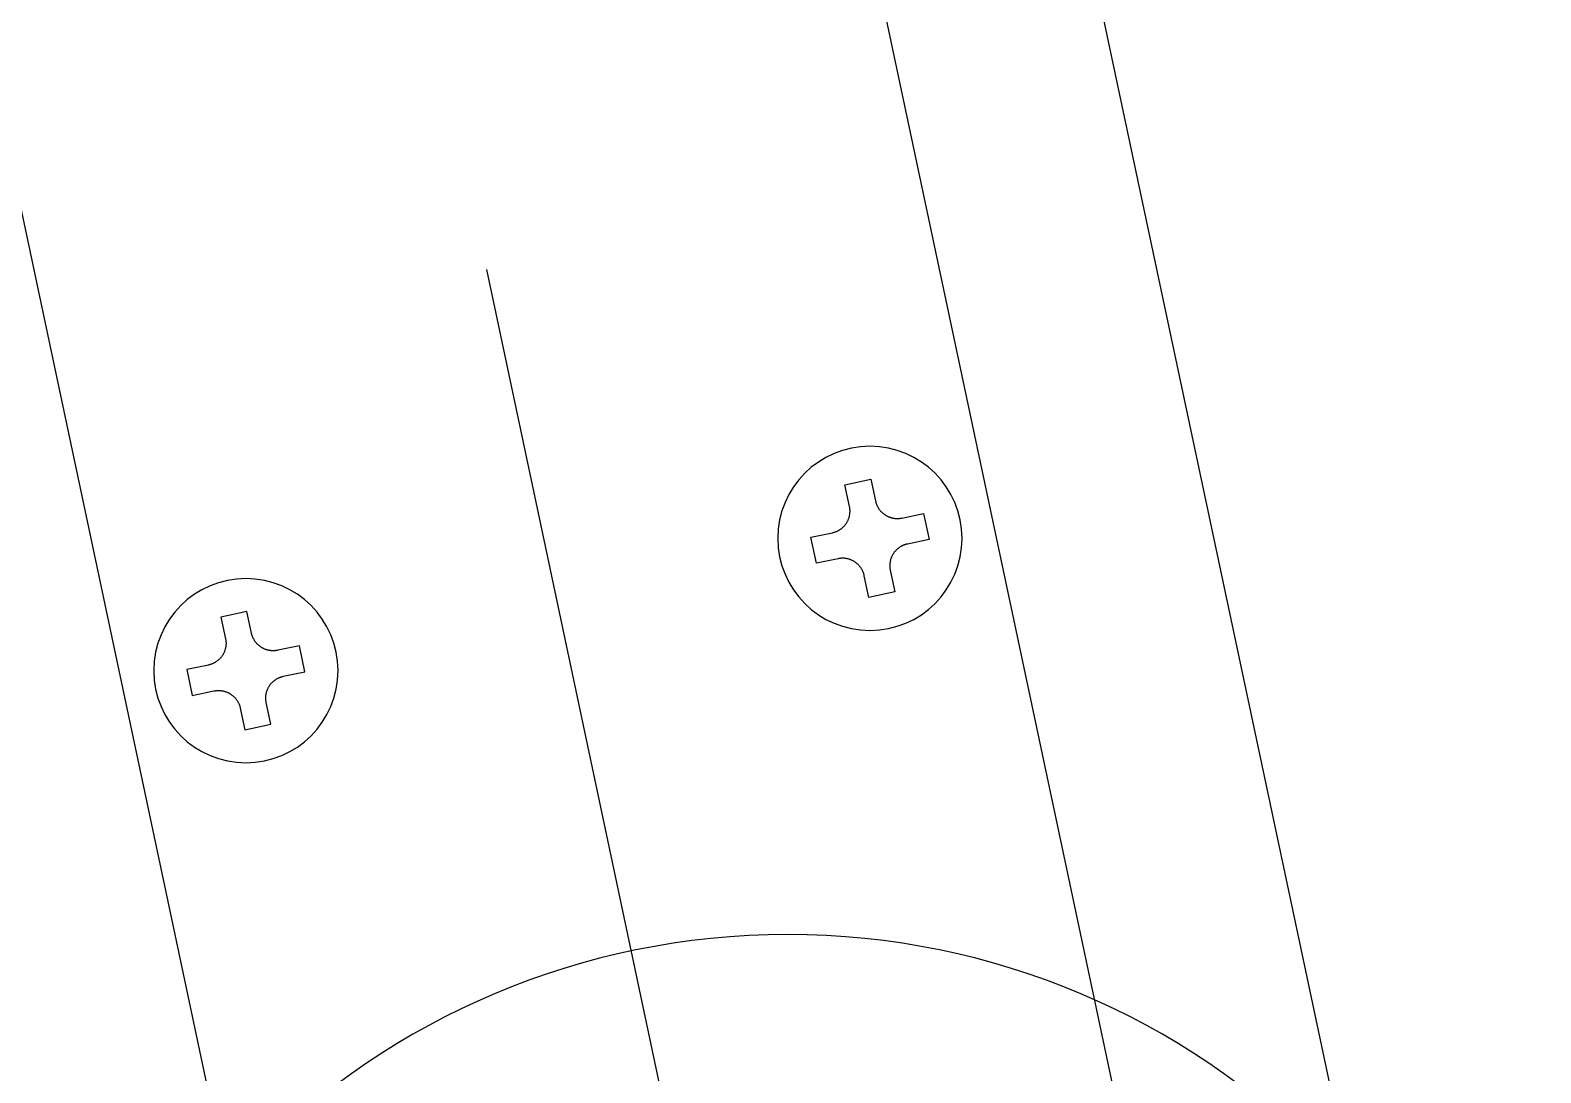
# Model space of a CAD drawing. Header units: millimetres. Extents: x 1755271 to 1764314, y -179109 to -173084.
# Drawn here: x 1757299.2 to 1757384.4, y -177415.5 to -177356.6 of the extents above; entities that cross this region are included whole.
import ezdxf

# ---------------------------------------------------------------- set-up
doc = ezdxf.new("R2010")
doc.units = ezdxf.units.MM
doc.header["$LTSCALE"] = 3
doc.layers.add('_1-1_L-CL', color=3, linetype='Continuous')

# ---------------------------------------------------------------- blocks, each defined once
blk = doc.blocks.new('tc02')
at = {"color": 4}
blk.add_line((-18602.46, 32824.251), (-18602.46, 32699.284), dxfattribs=at)
blk.add_circle((-18602.46, 32781.117), 42.5, dxfattribs=at)
at = {"layer": '_1-1_L-CL', "color": 4, "linetype": 'Continuous'}
for p, q in [((-18565.46, 32787.617), (-18565.46, 32677.617)), ((-18627.46, 32765.617), (-18627.46, 32675.617)), ((-18577.46, 32765.617), (-18577.46, 32675.617)), ((-18621.21, 32721.867), (-18619.71, 32721.867)), ((-18621.21, 32720.617), (-18621.21, 32721.867)), ((-18619.71, 32721.867), (-18619.71, 32720.617)), ((-18583.71, 32721.867), (-18585.21, 32721.867)), ((-18585.21, 32721.867), (-18585.21, 32720.617)), ((-18583.71, 32720.617), (-18583.71, 32721.867)), ((-18621.514, 32719.8), (-18621.494, 32719.824)), ((-18621.494, 32719.824), (-18621.475, 32719.848)), ((-18621.475, 32719.848), (-18621.456, 32719.872)), ((-18621.456, 32719.872), (-18621.438, 32719.897)), ((-18621.438, 32719.897), (-18621.421, 32719.922)), ((-18621.421, 32719.922), (-18621.404, 32719.948)), ((-18621.404, 32719.948), (-18621.388, 32719.974)), ((-18621.388, 32719.974), (-18621.373, 32720.001)), ((-18621.373, 32720.001), (-18621.358, 32720.028)), ((-18621.358, 32720.028), (-18621.344, 32720.055)), ((-18621.344, 32720.055), (-18621.33, 32720.082)), ((-18621.33, 32720.082), (-18621.318, 32720.11)), ((-18621.318, 32720.11), (-18621.306, 32720.139)), ((-18621.306, 32720.139), (-18621.294, 32720.167)), ((-18621.294, 32720.167), (-18621.283, 32720.196)), ((-18621.283, 32720.196), (-18621.273, 32720.225)), ((-18621.273, 32720.225), (-18621.264, 32720.254)), ((-18621.264, 32720.254), (-18621.256, 32720.284)), ((-18621.256, 32720.284), (-18621.248, 32720.313)), ((-18621.248, 32720.313), (-18621.241, 32720.343)), ((-18621.241, 32720.343), (-18621.234, 32720.373)), ((-18621.234, 32720.373), (-18621.229, 32720.403)), ((-18621.229, 32720.403), (-18621.224, 32720.433)), ((-18621.224, 32720.433), (-18621.22, 32720.464)), ((-18621.22, 32720.464), (-18621.216, 32720.494)), ((-18621.216, 32720.494), (-18621.214, 32720.525)), ((-18621.214, 32720.525), (-18621.212, 32720.556)), ((-18621.212, 32720.556), (-18621.211, 32720.586)), ((-18621.211, 32720.586), (-18621.21, 32720.617)), ((-18619.71, 32720.617), (-18619.71, 32720.586)), ((-18619.71, 32720.586), (-18619.709, 32720.556)), ((-18619.709, 32720.556), (-18619.707, 32720.525)), ((-18619.707, 32720.525), (-18619.704, 32720.494)), ((-18619.704, 32720.494), (-18619.701, 32720.464)), ((-18619.701, 32720.464), (-18619.697, 32720.433)), ((-18619.697, 32720.433), (-18619.692, 32720.403)), ((-18619.692, 32720.403), (-18619.686, 32720.373)), ((-18619.686, 32720.373), (-18619.68, 32720.343)), ((-18619.68, 32720.343), (-18619.673, 32720.313)), ((-18619.673, 32720.313), (-18619.665, 32720.284)), ((-18619.665, 32720.284), (-18619.657, 32720.254)), ((-18619.657, 32720.254), (-18619.647, 32720.225)), ((-18619.647, 32720.225), (-18619.637, 32720.196)), ((-18619.637, 32720.196), (-18619.627, 32720.167)), ((-18619.627, 32720.167), (-18619.615, 32720.139)), ((-18619.615, 32720.139), (-18619.603, 32720.11)), ((-18619.603, 32720.11), (-18619.591, 32720.082)), ((-18619.591, 32720.082), (-18619.577, 32720.055)), ((-18619.577, 32720.055), (-18619.563, 32720.028)), ((-18619.563, 32720.028), (-18619.548, 32720.001)), ((-18619.548, 32720.001), (-18619.533, 32719.974)), ((-18619.533, 32719.974), (-18619.517, 32719.948)), ((-18619.517, 32719.948), (-18619.5, 32719.922)), ((-18619.5, 32719.922), (-18619.483, 32719.897)), ((-18619.483, 32719.897), (-18619.465, 32719.872)), ((-18619.465, 32719.872), (-18619.446, 32719.848)), ((-18619.446, 32719.848), (-18619.427, 32719.824)), ((-18619.427, 32719.824), (-18619.407, 32719.8)), ((-18585.494, 32719.824), (-18585.514, 32719.8)), ((-18585.475, 32719.848), (-18585.494, 32719.824)), ((-18585.456, 32719.872), (-18585.475, 32719.848)), ((-18585.438, 32719.897), (-18585.456, 32719.872)), ((-18585.421, 32719.922), (-18585.438, 32719.897)), ((-18585.404, 32719.948), (-18585.421, 32719.922)), ((-18585.388, 32719.974), (-18585.404, 32719.948)), ((-18585.373, 32720.001), (-18585.388, 32719.974)), ((-18585.358, 32720.028), (-18585.373, 32720.001)), ((-18585.344, 32720.055), (-18585.358, 32720.028)), ((-18585.33, 32720.082), (-18585.344, 32720.055)), ((-18585.318, 32720.11), (-18585.33, 32720.082)), ((-18585.306, 32720.139), (-18585.318, 32720.11)), ((-18585.294, 32720.167), (-18585.306, 32720.139)), ((-18585.283, 32720.196), (-18585.294, 32720.167)), ((-18585.273, 32720.225), (-18585.283, 32720.196)), ((-18585.264, 32720.254), (-18585.273, 32720.225)), ((-18585.256, 32720.284), (-18585.264, 32720.254)), ((-18585.248, 32720.313), (-18585.256, 32720.284)), ((-18585.241, 32720.343), (-18585.248, 32720.313)), ((-18585.234, 32720.373), (-18585.241, 32720.343)), ((-18585.229, 32720.403), (-18585.234, 32720.373)), ((-18585.224, 32720.433), (-18585.229, 32720.403)), ((-18585.22, 32720.464), (-18585.224, 32720.433)), ((-18585.216, 32720.494), (-18585.22, 32720.464)), ((-18585.214, 32720.525), (-18585.216, 32720.494)), ((-18585.212, 32720.556), (-18585.214, 32720.525)), ((-18585.211, 32720.586), (-18585.212, 32720.556)), ((-18585.21, 32720.617), (-18585.211, 32720.586)), ((-18583.71, 32720.586), (-18583.71, 32720.617)), ((-18583.709, 32720.556), (-18583.71, 32720.586)), ((-18583.707, 32720.525), (-18583.709, 32720.556)), ((-18583.704, 32720.494), (-18583.707, 32720.525)), ((-18583.701, 32720.464), (-18583.704, 32720.494)), ((-18583.697, 32720.433), (-18583.701, 32720.464)), ((-18583.692, 32720.403), (-18583.697, 32720.433)), ((-18583.687, 32720.373), (-18583.692, 32720.403)), ((-18583.68, 32720.343), (-18583.687, 32720.373)), ((-18583.673, 32720.313), (-18583.68, 32720.343)), ((-18583.665, 32720.284), (-18583.673, 32720.313)), ((-18583.657, 32720.254), (-18583.665, 32720.284)), ((-18583.647, 32720.225), (-18583.657, 32720.254)), ((-18583.637, 32720.196), (-18583.647, 32720.225)), ((-18583.627, 32720.167), (-18583.637, 32720.196)), ((-18583.615, 32720.139), (-18583.627, 32720.167)), ((-18583.603, 32720.11), (-18583.615, 32720.139)), ((-18583.591, 32720.082), (-18583.603, 32720.11)), ((-18583.577, 32720.055), (-18583.591, 32720.082)), ((-18583.563, 32720.028), (-18583.577, 32720.055)), ((-18583.548, 32720.001), (-18583.563, 32720.028)), ((-18583.533, 32719.974), (-18583.548, 32720.001)), ((-18583.517, 32719.948), (-18583.533, 32719.974)), ((-18583.5, 32719.922), (-18583.517, 32719.948)), ((-18583.482, 32719.897), (-18583.5, 32719.922)), ((-18583.465, 32719.872), (-18583.482, 32719.897)), ((-18583.446, 32719.848), (-18583.465, 32719.872)), ((-18583.427, 32719.824), (-18583.446, 32719.848)), ((-18583.407, 32719.8), (-18583.427, 32719.824)), ((-18623.71, 32717.867), (-18623.71, 32719.367)), ((-18623.71, 32719.367), (-18622.46, 32719.367)), ((-18622.46, 32719.367), (-18622.43, 32719.367)), ((-18622.43, 32719.367), (-18622.399, 32719.368)), ((-18622.399, 32719.368), (-18622.368, 32719.37)), ((-18622.368, 32719.37), (-18622.338, 32719.373)), ((-18622.338, 32719.373), (-18622.307, 32719.376)), ((-18622.307, 32719.376), (-18622.277, 32719.38)), ((-18622.277, 32719.38), (-18622.247, 32719.385)), ((-18622.247, 32719.385), (-18622.216, 32719.391)), ((-18622.216, 32719.391), (-18622.187, 32719.397)), ((-18622.187, 32719.397), (-18622.157, 32719.404)), ((-18622.157, 32719.404), (-18622.127, 32719.412)), ((-18622.127, 32719.412), (-18622.097, 32719.42)), ((-18622.097, 32719.42), (-18622.068, 32719.43)), ((-18622.068, 32719.43), (-18622.039, 32719.44)), ((-18622.039, 32719.44), (-18622.01, 32719.45)), ((-18622.01, 32719.45), (-18621.982, 32719.462)), ((-18621.982, 32719.462), (-18621.954, 32719.474)), ((-18621.954, 32719.474), (-18621.926, 32719.487)), ((-18621.926, 32719.487), (-18621.898, 32719.5)), ((-18621.898, 32719.5), (-18621.871, 32719.514)), ((-18621.871, 32719.514), (-18621.844, 32719.529)), ((-18621.844, 32719.529), (-18621.818, 32719.545)), ((-18621.818, 32719.545), (-18621.792, 32719.561)), ((-18621.792, 32719.561), (-18621.766, 32719.577)), ((-18621.766, 32719.577), (-18621.741, 32719.595)), ((-18621.741, 32719.595), (-18621.716, 32719.613)), ((-18621.716, 32719.613), (-18621.691, 32719.631)), ((-18621.691, 32719.631), (-18621.667, 32719.65)), ((-18621.667, 32719.65), (-18621.644, 32719.67)), ((-18621.644, 32719.67), (-18621.621, 32719.691)), ((-18621.621, 32719.691), (-18621.598, 32719.711)), ((-18621.598, 32719.711), (-18621.576, 32719.733)), ((-18621.576, 32719.733), (-18621.555, 32719.755)), ((-18621.555, 32719.755), (-18621.534, 32719.777)), ((-18621.534, 32719.777), (-18621.514, 32719.8)), ((-18619.407, 32719.8), (-18619.387, 32719.777)), ((-18619.387, 32719.777), (-18619.366, 32719.755)), ((-18619.366, 32719.755), (-18619.344, 32719.733)), ((-18619.344, 32719.733), (-18619.322, 32719.711)), ((-18619.322, 32719.711), (-18619.3, 32719.691)), ((-18619.3, 32719.691), (-18619.277, 32719.67)), ((-18619.277, 32719.67), (-18619.254, 32719.65)), ((-18619.254, 32719.65), (-18619.23, 32719.631)), ((-18619.23, 32719.631), (-18619.205, 32719.613)), ((-18619.205, 32719.613), (-18619.18, 32719.595)), ((-18619.18, 32719.595), (-18619.155, 32719.577)), ((-18619.155, 32719.577), (-18619.129, 32719.561)), ((-18619.129, 32719.561), (-18619.103, 32719.545)), ((-18619.103, 32719.545), (-18619.077, 32719.529)), ((-18619.077, 32719.529), (-18619.05, 32719.514)), ((-18619.05, 32719.514), (-18619.023, 32719.5)), ((-18619.023, 32719.5), (-18618.995, 32719.487)), ((-18618.995, 32719.487), (-18618.967, 32719.474)), ((-18618.967, 32719.474), (-18618.939, 32719.462)), ((-18618.939, 32719.462), (-18618.91, 32719.45)), ((-18618.91, 32719.45), (-18618.882, 32719.44)), ((-18618.882, 32719.44), (-18618.853, 32719.43)), ((-18618.853, 32719.43), (-18618.823, 32719.42)), ((-18618.823, 32719.42), (-18618.794, 32719.412)), ((-18618.794, 32719.412), (-18618.764, 32719.404)), ((-18618.764, 32719.404), (-18618.734, 32719.397)), ((-18618.734, 32719.397), (-18618.704, 32719.391)), ((-18618.704, 32719.391), (-18618.674, 32719.385)), ((-18618.674, 32719.385), (-18618.644, 32719.38)), ((-18618.644, 32719.38), (-18618.614, 32719.376)), ((-18618.614, 32719.376), (-18618.583, 32719.373)), ((-18618.583, 32719.373), (-18618.552, 32719.37)), ((-18618.552, 32719.37), (-18618.522, 32719.368)), ((-18618.522, 32719.368), (-18618.491, 32719.367)), ((-18618.491, 32719.367), (-18618.46, 32719.367)), ((-18618.46, 32719.367), (-18617.21, 32719.367)), ((-18617.21, 32719.367), (-18617.21, 32717.867)), ((-18586.46, 32719.367), (-18587.71, 32719.367)), ((-18587.71, 32719.367), (-18587.71, 32717.867)), ((-18586.43, 32719.367), (-18586.46, 32719.367)), ((-18586.399, 32719.368), (-18586.43, 32719.367)), ((-18586.369, 32719.37), (-18586.399, 32719.368)), ((-18586.338, 32719.373), (-18586.369, 32719.37)), ((-18586.307, 32719.376), (-18586.338, 32719.373)), ((-18586.277, 32719.38), (-18586.307, 32719.376)), ((-18586.247, 32719.385), (-18586.277, 32719.38)), ((-18586.216, 32719.391), (-18586.247, 32719.385)), ((-18586.187, 32719.397), (-18586.216, 32719.391)), ((-18586.157, 32719.404), (-18586.187, 32719.397)), ((-18586.127, 32719.412), (-18586.157, 32719.404)), ((-18586.097, 32719.42), (-18586.127, 32719.412)), ((-18586.068, 32719.43), (-18586.097, 32719.42)), ((-18586.039, 32719.44), (-18586.068, 32719.43)), ((-18586.01, 32719.45), (-18586.039, 32719.44)), ((-18585.982, 32719.462), (-18586.01, 32719.45)), ((-18585.954, 32719.474), (-18585.982, 32719.462)), ((-18585.926, 32719.487), (-18585.954, 32719.474)), ((-18585.898, 32719.5), (-18585.926, 32719.487)), ((-18585.871, 32719.514), (-18585.898, 32719.5)), ((-18585.844, 32719.529), (-18585.871, 32719.514)), ((-18585.818, 32719.545), (-18585.844, 32719.529)), ((-18585.792, 32719.561), (-18585.818, 32719.545)), ((-18585.766, 32719.577), (-18585.792, 32719.561)), ((-18585.741, 32719.595), (-18585.766, 32719.577)), ((-18585.716, 32719.613), (-18585.741, 32719.595)), ((-18585.691, 32719.631), (-18585.716, 32719.613)), ((-18585.667, 32719.65), (-18585.691, 32719.631)), ((-18585.644, 32719.67), (-18585.667, 32719.65)), ((-18585.621, 32719.691), (-18585.644, 32719.67)), ((-18585.598, 32719.711), (-18585.621, 32719.691)), ((-18585.576, 32719.733), (-18585.598, 32719.711)), ((-18585.555, 32719.755), (-18585.576, 32719.733)), ((-18585.534, 32719.777), (-18585.555, 32719.755)), ((-18585.514, 32719.8), (-18585.534, 32719.777)), ((-18583.387, 32719.777), (-18583.407, 32719.8)), ((-18583.366, 32719.755), (-18583.387, 32719.777)), ((-18583.344, 32719.733), (-18583.366, 32719.755)), ((-18583.322, 32719.711), (-18583.344, 32719.733)), ((-18583.3, 32719.691), (-18583.322, 32719.711)), ((-18583.277, 32719.67), (-18583.3, 32719.691)), ((-18583.253, 32719.65), (-18583.277, 32719.67)), ((-18583.229, 32719.631), (-18583.253, 32719.65)), ((-18583.205, 32719.613), (-18583.229, 32719.631)), ((-18583.18, 32719.595), (-18583.205, 32719.613)), ((-18583.155, 32719.577), (-18583.18, 32719.595)), ((-18583.129, 32719.561), (-18583.155, 32719.577)), ((-18583.103, 32719.545), (-18583.129, 32719.561)), ((-18583.077, 32719.529), (-18583.103, 32719.545)), ((-18583.05, 32719.514), (-18583.077, 32719.529)), ((-18583.023, 32719.5), (-18583.05, 32719.514)), ((-18582.995, 32719.487), (-18583.023, 32719.5)), ((-18582.967, 32719.474), (-18582.995, 32719.487)), ((-18582.939, 32719.462), (-18582.967, 32719.474)), ((-18582.91, 32719.45), (-18582.939, 32719.462)), ((-18582.882, 32719.44), (-18582.91, 32719.45)), ((-18582.853, 32719.43), (-18582.882, 32719.44)), ((-18582.823, 32719.42), (-18582.853, 32719.43)), ((-18582.794, 32719.412), (-18582.823, 32719.42)), ((-18582.764, 32719.404), (-18582.794, 32719.412)), ((-18582.734, 32719.397), (-18582.764, 32719.404)), ((-18582.704, 32719.391), (-18582.734, 32719.397)), ((-18582.674, 32719.385), (-18582.704, 32719.391)), ((-18582.644, 32719.38), (-18582.674, 32719.385)), ((-18582.613, 32719.376), (-18582.644, 32719.38)), ((-18582.583, 32719.373), (-18582.613, 32719.376)), ((-18582.552, 32719.37), (-18582.583, 32719.373)), ((-18582.522, 32719.368), (-18582.552, 32719.37)), ((-18582.491, 32719.367), (-18582.522, 32719.368)), ((-18582.46, 32719.367), (-18582.491, 32719.367)), ((-18581.21, 32719.367), (-18582.46, 32719.367)), ((-18581.21, 32717.867), (-18581.21, 32719.367)), ((-18622.46, 32717.867), (-18623.71, 32717.867)), ((-18622.43, 32717.866), (-18622.46, 32717.867)), ((-18622.399, 32717.865), (-18622.43, 32717.866)), ((-18622.368, 32717.863), (-18622.399, 32717.865)), ((-18622.338, 32717.861), (-18622.368, 32717.863)), ((-18622.307, 32717.857), (-18622.338, 32717.861)), ((-18622.277, 32717.853), (-18622.307, 32717.857)), ((-18622.247, 32717.848), (-18622.277, 32717.853)), ((-18622.216, 32717.843), (-18622.247, 32717.848)), ((-18622.187, 32717.836), (-18622.216, 32717.843)), ((-18622.157, 32717.829), (-18622.187, 32717.836)), ((-18622.127, 32717.821), (-18622.157, 32717.829)), ((-18622.097, 32717.813), (-18622.127, 32717.821)), ((-18622.068, 32717.804), (-18622.097, 32717.813)), ((-18622.039, 32717.794), (-18622.068, 32717.804)), ((-18622.01, 32717.783), (-18622.039, 32717.794)), ((-18621.982, 32717.772), (-18622.01, 32717.783)), ((-18621.954, 32717.759), (-18621.982, 32717.772)), ((-18621.926, 32717.747), (-18621.954, 32717.759)), ((-18621.898, 32717.733), (-18621.926, 32717.747)), ((-18621.871, 32717.719), (-18621.898, 32717.733)), ((-18621.844, 32717.704), (-18621.871, 32717.719)), ((-18621.818, 32717.689), (-18621.844, 32717.704)), ((-18621.792, 32717.673), (-18621.818, 32717.689)), ((-18621.766, 32717.656), (-18621.792, 32717.673)), ((-18621.741, 32717.639), (-18621.766, 32717.656)), ((-18621.716, 32717.621), (-18621.741, 32717.639)), ((-18621.691, 32717.602), (-18621.716, 32717.621)), ((-18621.667, 32717.583), (-18621.691, 32717.602)), ((-18621.644, 32717.563), (-18621.667, 32717.583)), ((-18621.621, 32717.543), (-18621.644, 32717.563)), ((-18621.598, 32717.522), (-18621.621, 32717.543)), ((-18621.576, 32717.5), (-18621.598, 32717.522)), ((-18621.555, 32717.478), (-18621.576, 32717.5)), ((-18621.534, 32717.456), (-18621.555, 32717.478)), ((-18621.514, 32717.433), (-18621.534, 32717.456)), ((-18621.494, 32717.41), (-18621.514, 32717.433)), ((-18621.475, 32717.386), (-18621.494, 32717.41)), ((-18621.456, 32717.361), (-18621.475, 32717.386)), ((-18621.438, 32717.336), (-18621.456, 32717.361)), ((-18621.421, 32717.311), (-18621.438, 32717.336)), ((-18621.404, 32717.285), (-18621.421, 32717.311)), ((-18621.388, 32717.259), (-18621.404, 32717.285)), ((-18621.373, 32717.233), (-18621.388, 32717.259)), ((-18619.533, 32717.259), (-18619.548, 32717.233)), ((-18619.517, 32717.285), (-18619.533, 32717.259)), ((-18619.5, 32717.311), (-18619.517, 32717.285)), ((-18619.483, 32717.336), (-18619.5, 32717.311)), ((-18619.465, 32717.361), (-18619.483, 32717.336)), ((-18619.446, 32717.386), (-18619.465, 32717.361)), ((-18619.427, 32717.41), (-18619.446, 32717.386)), ((-18619.407, 32717.433), (-18619.427, 32717.41)), ((-18619.387, 32717.456), (-18619.407, 32717.433)), ((-18619.366, 32717.478), (-18619.387, 32717.456)), ((-18619.344, 32717.5), (-18619.366, 32717.478)), ((-18619.322, 32717.522), (-18619.344, 32717.5)), ((-18619.3, 32717.543), (-18619.322, 32717.522)), ((-18619.277, 32717.563), (-18619.3, 32717.543)), ((-18619.254, 32717.583), (-18619.277, 32717.563)), ((-18619.23, 32717.602), (-18619.254, 32717.583)), ((-18619.205, 32717.621), (-18619.23, 32717.602)), ((-18619.18, 32717.639), (-18619.205, 32717.621)), ((-18619.155, 32717.656), (-18619.18, 32717.639)), ((-18619.129, 32717.673), (-18619.155, 32717.656)), ((-18619.103, 32717.689), (-18619.129, 32717.673)), ((-18619.077, 32717.704), (-18619.103, 32717.689)), ((-18619.05, 32717.719), (-18619.077, 32717.704)), ((-18619.023, 32717.733), (-18619.05, 32717.719)), ((-18618.995, 32717.747), (-18619.023, 32717.733)), ((-18618.967, 32717.759), (-18618.995, 32717.747)), ((-18618.939, 32717.772), (-18618.967, 32717.759)), ((-18618.91, 32717.783), (-18618.939, 32717.772)), ((-18618.882, 32717.794), (-18618.91, 32717.783)), ((-18618.853, 32717.804), (-18618.882, 32717.794)), ((-18618.823, 32717.813), (-18618.853, 32717.804)), ((-18618.794, 32717.821), (-18618.823, 32717.813)), ((-18618.764, 32717.829), (-18618.794, 32717.821)), ((-18618.734, 32717.836), (-18618.764, 32717.829)), ((-18618.704, 32717.843), (-18618.734, 32717.836)), ((-18618.674, 32717.848), (-18618.704, 32717.843)), ((-18618.644, 32717.853), (-18618.674, 32717.848)), ((-18618.614, 32717.857), (-18618.644, 32717.853)), ((-18618.583, 32717.861), (-18618.614, 32717.857)), ((-18618.552, 32717.863), (-18618.583, 32717.861)), ((-18618.522, 32717.865), (-18618.552, 32717.863)), ((-18618.491, 32717.866), (-18618.522, 32717.865)), ((-18618.46, 32717.867), (-18618.491, 32717.866)), ((-18617.21, 32717.867), (-18618.46, 32717.867)), ((-18587.71, 32717.867), (-18586.46, 32717.867)), ((-18586.46, 32717.867), (-18586.43, 32717.866)), ((-18586.43, 32717.866), (-18586.399, 32717.865)), ((-18586.399, 32717.865), (-18586.369, 32717.863)), ((-18586.369, 32717.863), (-18586.338, 32717.861)), ((-18586.338, 32717.861), (-18586.307, 32717.857)), ((-18586.307, 32717.857), (-18586.277, 32717.853)), ((-18586.277, 32717.853), (-18586.247, 32717.848)), ((-18586.247, 32717.848), (-18586.216, 32717.843)), ((-18586.216, 32717.843), (-18586.187, 32717.836)), ((-18586.187, 32717.836), (-18586.157, 32717.829)), ((-18586.157, 32717.829), (-18586.127, 32717.821)), ((-18586.127, 32717.821), (-18586.097, 32717.813)), ((-18586.097, 32717.813), (-18586.068, 32717.804)), ((-18586.068, 32717.804), (-18586.039, 32717.794)), ((-18586.039, 32717.794), (-18586.01, 32717.783)), ((-18586.01, 32717.783), (-18585.982, 32717.772)), ((-18585.982, 32717.772), (-18585.954, 32717.759)), ((-18585.954, 32717.759), (-18585.926, 32717.747)), ((-18585.926, 32717.747), (-18585.898, 32717.733)), ((-18585.898, 32717.733), (-18585.871, 32717.719)), ((-18585.871, 32717.719), (-18585.844, 32717.704)), ((-18585.844, 32717.704), (-18585.818, 32717.689)), ((-18585.818, 32717.689), (-18585.792, 32717.673)), ((-18585.792, 32717.673), (-18585.766, 32717.656)), ((-18585.766, 32717.656), (-18585.741, 32717.639)), ((-18585.741, 32717.639), (-18585.716, 32717.621)), ((-18585.716, 32717.621), (-18585.691, 32717.602)), ((-18585.691, 32717.602), (-18585.667, 32717.583)), ((-18585.667, 32717.583), (-18585.644, 32717.563)), ((-18585.644, 32717.563), (-18585.621, 32717.543)), ((-18585.621, 32717.543), (-18585.598, 32717.522)), ((-18585.598, 32717.522), (-18585.576, 32717.5)), ((-18585.576, 32717.5), (-18585.555, 32717.478)), ((-18585.555, 32717.478), (-18585.534, 32717.456)), ((-18585.534, 32717.456), (-18585.514, 32717.433)), ((-18585.514, 32717.433), (-18585.494, 32717.41)), ((-18585.494, 32717.41), (-18585.475, 32717.386)), ((-18585.475, 32717.386), (-18585.456, 32717.361)), ((-18585.456, 32717.361), (-18585.438, 32717.336)), ((-18585.438, 32717.336), (-18585.421, 32717.311)), ((-18585.421, 32717.311), (-18585.404, 32717.285)), ((-18585.404, 32717.285), (-18585.388, 32717.259)), ((-18585.388, 32717.259), (-18585.373, 32717.233)), ((-18583.548, 32717.233), (-18583.533, 32717.259)), ((-18583.533, 32717.259), (-18583.517, 32717.285)), ((-18583.517, 32717.285), (-18583.5, 32717.311)), ((-18583.5, 32717.311), (-18583.482, 32717.336)), ((-18583.482, 32717.336), (-18583.465, 32717.361)), ((-18583.465, 32717.361), (-18583.446, 32717.386)), ((-18583.446, 32717.386), (-18583.427, 32717.41)), ((-18583.427, 32717.41), (-18583.407, 32717.433)), ((-18583.407, 32717.433), (-18583.387, 32717.456)), ((-18583.387, 32717.456), (-18583.366, 32717.478)), ((-18583.366, 32717.478), (-18583.344, 32717.5)), ((-18583.344, 32717.5), (-18583.322, 32717.522)), ((-18583.322, 32717.522), (-18583.3, 32717.543)), ((-18583.3, 32717.543), (-18583.277, 32717.563)), ((-18583.277, 32717.563), (-18583.253, 32717.583)), ((-18583.253, 32717.583), (-18583.23, 32717.602)), ((-18583.23, 32717.602), (-18583.205, 32717.621)), ((-18583.205, 32717.621), (-18583.18, 32717.639)), ((-18583.18, 32717.639), (-18583.155, 32717.656)), ((-18583.155, 32717.656), (-18583.129, 32717.673)), ((-18583.129, 32717.673), (-18583.103, 32717.689)), ((-18583.103, 32717.689), (-18583.077, 32717.704)), ((-18583.077, 32717.704), (-18583.05, 32717.719)), ((-18583.05, 32717.719), (-18583.023, 32717.733)), ((-18583.023, 32717.733), (-18582.995, 32717.747)), ((-18582.995, 32717.747), (-18582.967, 32717.759)), ((-18582.967, 32717.759), (-18582.939, 32717.772)), ((-18582.939, 32717.772), (-18582.91, 32717.783)), ((-18582.91, 32717.783), (-18582.882, 32717.794)), ((-18582.882, 32717.794), (-18582.853, 32717.804)), ((-18582.853, 32717.804), (-18582.823, 32717.813)), ((-18582.823, 32717.813), (-18582.794, 32717.821)), ((-18582.794, 32717.821), (-18582.764, 32717.829)), ((-18582.764, 32717.829), (-18582.734, 32717.836)), ((-18582.734, 32717.836), (-18582.704, 32717.843)), ((-18582.704, 32717.843), (-18582.674, 32717.848)), ((-18582.674, 32717.848), (-18582.644, 32717.853)), ((-18582.644, 32717.853), (-18582.613, 32717.857)), ((-18582.613, 32717.857), (-18582.583, 32717.861)), ((-18582.583, 32717.861), (-18582.552, 32717.863)), ((-18582.552, 32717.863), (-18582.522, 32717.865)), ((-18582.522, 32717.865), (-18582.491, 32717.866)), ((-18582.491, 32717.866), (-18582.46, 32717.867)), ((-18582.46, 32717.867), (-18581.21, 32717.867)), ((-18621.358, 32717.206), (-18621.373, 32717.233)), ((-18621.344, 32717.178), (-18621.358, 32717.206)), ((-18621.33, 32717.151), (-18621.344, 32717.178)), ((-18621.318, 32717.123), (-18621.33, 32717.151)), ((-18621.306, 32717.095), (-18621.318, 32717.123)), ((-18621.294, 32717.066), (-18621.306, 32717.095)), ((-18621.283, 32717.037), (-18621.294, 32717.066)), ((-18621.273, 32717.009), (-18621.283, 32717.037)), ((-18621.264, 32716.979), (-18621.273, 32717.009)), ((-18621.256, 32716.95), (-18621.264, 32716.979)), ((-18621.248, 32716.92), (-18621.256, 32716.95)), ((-18621.241, 32716.89), (-18621.248, 32716.92)), ((-18621.234, 32716.86), (-18621.241, 32716.89)), ((-18621.229, 32716.83), (-18621.234, 32716.86)), ((-18621.224, 32716.8), (-18621.229, 32716.83)), ((-18621.22, 32716.769), (-18621.224, 32716.8)), ((-18621.216, 32716.739), (-18621.22, 32716.769)), ((-18621.214, 32716.708), (-18621.216, 32716.739)), ((-18621.212, 32716.678), (-18621.214, 32716.708)), ((-18621.211, 32716.647), (-18621.212, 32716.678)), ((-18621.21, 32716.617), (-18621.211, 32716.647)), ((-18621.21, 32715.367), (-18621.21, 32716.617)), ((-18619.709, 32716.678), (-18619.71, 32716.647)), ((-18619.71, 32716.647), (-18619.71, 32716.617)), ((-18619.71, 32716.617), (-18619.71, 32715.367)), ((-18619.707, 32716.708), (-18619.709, 32716.678)), ((-18619.704, 32716.739), (-18619.707, 32716.708)), ((-18619.701, 32716.769), (-18619.704, 32716.739)), ((-18619.697, 32716.8), (-18619.701, 32716.769)), ((-18619.692, 32716.83), (-18619.697, 32716.8)), ((-18619.686, 32716.86), (-18619.692, 32716.83)), ((-18619.68, 32716.89), (-18619.686, 32716.86)), ((-18619.673, 32716.92), (-18619.68, 32716.89)), ((-18619.665, 32716.95), (-18619.673, 32716.92)), ((-18619.657, 32716.979), (-18619.665, 32716.95)), ((-18619.647, 32717.009), (-18619.657, 32716.979)), ((-18619.637, 32717.037), (-18619.647, 32717.009)), ((-18619.627, 32717.066), (-18619.637, 32717.037)), ((-18619.615, 32717.095), (-18619.627, 32717.066)), ((-18619.603, 32717.123), (-18619.615, 32717.095)), ((-18619.591, 32717.151), (-18619.603, 32717.123)), ((-18619.577, 32717.178), (-18619.591, 32717.151)), ((-18619.563, 32717.206), (-18619.577, 32717.178)), ((-18619.548, 32717.233), (-18619.563, 32717.206)), ((-18585.373, 32717.233), (-18585.358, 32717.206)), ((-18585.358, 32717.206), (-18585.344, 32717.178)), ((-18585.344, 32717.178), (-18585.33, 32717.151)), ((-18585.33, 32717.151), (-18585.318, 32717.123)), ((-18585.318, 32717.123), (-18585.306, 32717.095)), ((-18585.306, 32717.095), (-18585.294, 32717.066)), ((-18585.294, 32717.066), (-18585.283, 32717.037)), ((-18585.283, 32717.037), (-18585.273, 32717.009)), ((-18585.273, 32717.009), (-18585.264, 32716.979)), ((-18585.264, 32716.979), (-18585.256, 32716.95)), ((-18585.256, 32716.95), (-18585.248, 32716.92)), ((-18585.248, 32716.92), (-18585.241, 32716.89)), ((-18585.241, 32716.89), (-18585.234, 32716.86)), ((-18585.234, 32716.86), (-18585.229, 32716.83)), ((-18585.229, 32716.83), (-18585.224, 32716.8)), ((-18585.224, 32716.8), (-18585.22, 32716.769)), ((-18585.22, 32716.769), (-18585.216, 32716.739)), ((-18585.216, 32716.739), (-18585.214, 32716.708)), ((-18585.214, 32716.708), (-18585.212, 32716.678)), ((-18585.212, 32716.678), (-18585.211, 32716.647)), ((-18585.211, 32716.647), (-18585.21, 32716.617)), ((-18585.21, 32716.617), (-18585.21, 32715.367)), ((-18583.71, 32716.647), (-18583.709, 32716.678)), ((-18583.71, 32716.617), (-18583.71, 32716.647)), ((-18583.71, 32715.367), (-18583.71, 32716.617)), ((-18583.709, 32716.678), (-18583.707, 32716.708)), ((-18583.707, 32716.708), (-18583.704, 32716.739)), ((-18583.704, 32716.739), (-18583.701, 32716.769)), ((-18583.701, 32716.769), (-18583.697, 32716.8)), ((-18583.697, 32716.8), (-18583.692, 32716.83)), ((-18583.692, 32716.83), (-18583.687, 32716.86)), ((-18583.687, 32716.86), (-18583.68, 32716.89)), ((-18583.68, 32716.89), (-18583.673, 32716.92)), ((-18583.673, 32716.92), (-18583.665, 32716.95)), ((-18583.665, 32716.95), (-18583.657, 32716.979)), ((-18583.657, 32716.979), (-18583.647, 32717.009)), ((-18583.647, 32717.009), (-18583.637, 32717.037)), ((-18583.637, 32717.037), (-18583.627, 32717.066)), ((-18583.627, 32717.066), (-18583.615, 32717.095)), ((-18583.615, 32717.095), (-18583.603, 32717.123)), ((-18583.603, 32717.123), (-18583.591, 32717.151)), ((-18583.591, 32717.151), (-18583.577, 32717.178)), ((-18583.577, 32717.178), (-18583.563, 32717.206)), ((-18583.563, 32717.206), (-18583.548, 32717.233)), ((-18619.71, 32715.367), (-18621.21, 32715.367)), ((-18585.21, 32715.367), (-18583.71, 32715.367))]:
    blk.add_line(p, q, dxfattribs=at)
for centre in [(-18620.46, 32718.617), (-18584.46, 32718.617)]:
    blk.add_circle(centre, 5.2, dxfattribs=at)

msp = doc.modelspace()

# ---------------------------------------------------------------- block references
at = {"xscale": -1, "rotation": 191.9761324442034}
msp.add_blockref('tc02', (1768737.265, -141522.486), dxfattribs=at)

doc.saveas('drawing.dxf')
